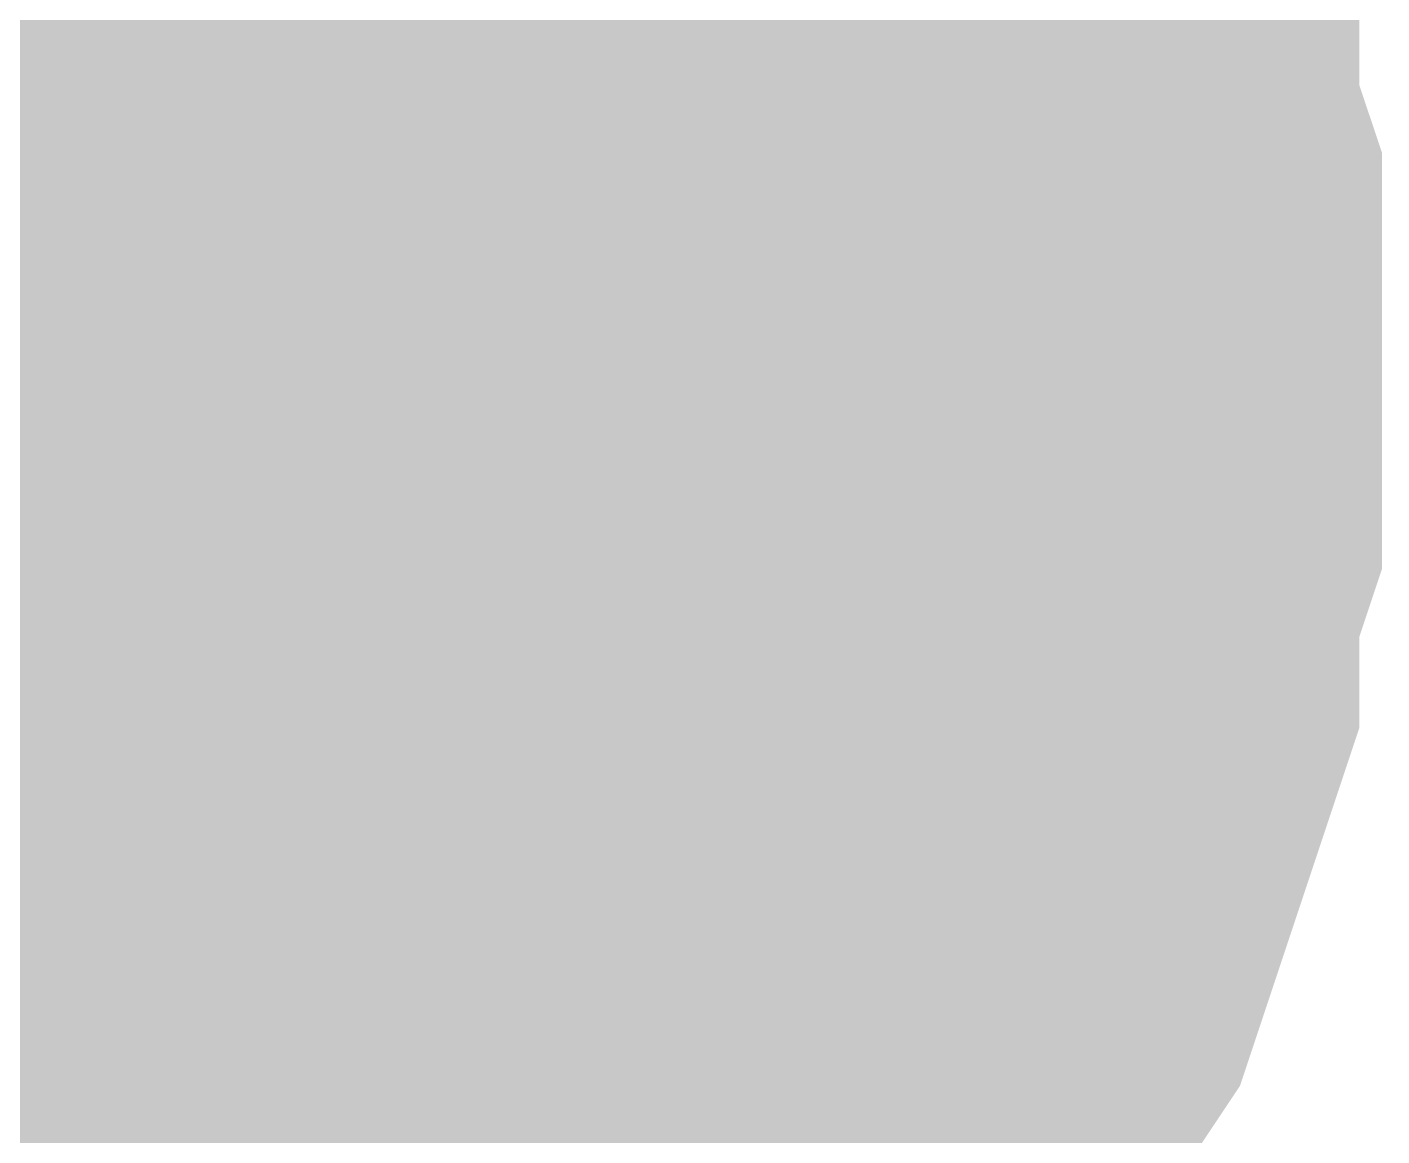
# Model space of a CAD drawing. Header units: inches. Extents: x 0 to 841, y 0 to 594.
# Drawn here: x 47.764 to 48.434, y 257.111 to 257.659 of the extents above; entities that cross this region are included whole.
import ezdxf

# ---------------------------------------------------------------- set-up
doc = ezdxf.new("R2010")
doc.units = ezdxf.units.IN
doc.layers.add('Sheet', color=255, linetype='Continuous')

msp = doc.modelspace()

# ---------------------------------------------------------------- linework, layer by layer
at = {"layer": 'Sheet'}
for points in [[(47.53195, 257.49433, 0.7493, 0.7493, 0), (47.53195, 262.49149, 0.7493, 0.7493, 0)], [(48.20569, 257.83122, 0.29972, 0.29972, 0), (48.22814, 257.79753, 0.29972, 0.29972, 0), (48.23937, 257.76384, 0.29972, 0.29972, 0), (48.2506, 257.71892, 0.29972, 0.29972, 0), (48.26183, 257.68523, 0.29972, 0.29972, 0), (48.27306, 257.65154, 0.29972, 0.29972, 0), (48.27306, 257.60662, 0.29972, 0.29972, 0), (48.28429, 257.57294, 0.29972, 0.29972, 0), (48.28429, 257.53925, 0.29972, 0.29972, 0), (48.28429, 257.49433, 0.29972, 0.29972, 0)], [(48.20569, 257.83122, 0.29972, 0.29972, 0), (48.22814, 257.79753, 0.29972, 0.29972, 0), (48.23937, 257.76384, 0.29972, 0.29972, 0), (48.2506, 257.71892, 0.29972, 0.29972, 0), (48.26183, 257.68523, 0.29972, 0.29972, 0), (48.27306, 257.65154, 0.29972, 0.29972, 0), (48.27306, 257.60662, 0.29972, 0.29972, 0), (48.28429, 257.57294, 0.29972, 0.29972, 0), (48.28429, 257.53925, 0.29972, 0.29972, 0), (48.28429, 257.49433, 0.29972, 0.29972, 0)], [(48.20569, 257.83122, 0.29972, 0.29972, 0), (48.22814, 257.79753, 0.29972, 0.29972, 0), (48.23937, 257.76384, 0.29972, 0.29972, 0), (48.2506, 257.71892, 0.29972, 0.29972, 0), (48.26183, 257.68523, 0.29972, 0.29972, 0), (48.27306, 257.65154, 0.29972, 0.29972, 0), (48.27306, 257.60662, 0.29972, 0.29972, 0), (48.28429, 257.57294, 0.29972, 0.29972, 0), (48.28429, 257.53925, 0.29972, 0.29972, 0), (48.28429, 257.49433, 0.29972, 0.29972, 0)], [(48.20569, 257.83122, 0.29972, 0.29972, 0), (48.22814, 257.79753, 0.29972, 0.29972, 0), (48.23937, 257.76384, 0.29972, 0.29972, 0), (48.2506, 257.71892, 0.29972, 0.29972, 0), (48.26183, 257.68523, 0.29972, 0.29972, 0), (48.27306, 257.65154, 0.29972, 0.29972, 0), (48.27306, 257.60662, 0.29972, 0.29972, 0), (48.28429, 257.57294, 0.29972, 0.29972, 0), (48.28429, 257.53925, 0.29972, 0.29972, 0), (48.28429, 257.49433, 0.29972, 0.29972, 0)], [(48.20569, 257.83122, 0.29972, 0.29972, 0), (48.22814, 257.79753, 0.29972, 0.29972, 0), (48.23937, 257.76384, 0.29972, 0.29972, 0), (48.2506, 257.71892, 0.29972, 0.29972, 0), (48.26183, 257.68523, 0.29972, 0.29972, 0), (48.27306, 257.65154, 0.29972, 0.29972, 0), (48.27306, 257.60662, 0.29972, 0.29972, 0), (48.28429, 257.57294, 0.29972, 0.29972, 0), (48.28429, 257.53925, 0.29972, 0.29972, 0), (48.28429, 257.49433, 0.29972, 0.29972, 0)], [(47.92496, 257.81999, 0.29972, 0.29972, 0), (47.93619, 257.79753, 0.29972, 0.29972, 0), (47.94742, 257.77507, 0.29972, 0.29972, 0), (47.96988, 257.75261, 0.29972, 0.29972, 0), (47.98111, 257.74138, 0.29972, 0.29972, 0), (47.99234, 257.71892, 0.29972, 0.29972, 0), (47.99234, 257.69646, 0.29972, 0.29972, 0), (48.00356, 257.674, 0.29972, 0.29972, 0), (48.01479, 257.64031, 0.29972, 0.29972, 0), (48.02602, 257.61785, 0.29972, 0.29972, 0), (48.02602, 257.5954, 0.29972, 0.29972, 0), (48.02602, 257.57294, 0.29972, 0.29972, 0), (48.03725, 257.55048, 0.29972, 0.29972, 0), (48.03725, 257.51679, 0.29972, 0.29972, 0), (48.03725, 257.49433, 0.29972, 0.29972, 0)], [(47.92496, 257.81999, 0.29972, 0.29972, 0), (47.93619, 257.79753, 0.29972, 0.29972, 0), (47.94742, 257.77507, 0.29972, 0.29972, 0), (47.96988, 257.75261, 0.29972, 0.29972, 0), (47.98111, 257.74138, 0.29972, 0.29972, 0), (47.99234, 257.71892, 0.29972, 0.29972, 0), (47.99234, 257.69646, 0.29972, 0.29972, 0), (48.00356, 257.674, 0.29972, 0.29972, 0), (48.01479, 257.64031, 0.29972, 0.29972, 0), (48.02602, 257.61785, 0.29972, 0.29972, 0), (48.02602, 257.5954, 0.29972, 0.29972, 0), (48.02602, 257.57294, 0.29972, 0.29972, 0), (48.03725, 257.55048, 0.29972, 0.29972, 0), (48.03725, 257.51679, 0.29972, 0.29972, 0), (48.03725, 257.49433, 0.29972, 0.29972, 0)], [(47.92496, 257.81999, 0.29972, 0.29972, 0), (47.93619, 257.79753, 0.29972, 0.29972, 0), (47.94742, 257.77507, 0.29972, 0.29972, 0), (47.96988, 257.75261, 0.29972, 0.29972, 0), (47.98111, 257.74138, 0.29972, 0.29972, 0), (47.99234, 257.71892, 0.29972, 0.29972, 0), (47.99234, 257.69646, 0.29972, 0.29972, 0), (48.00356, 257.674, 0.29972, 0.29972, 0), (48.01479, 257.64031, 0.29972, 0.29972, 0), (48.02602, 257.61785, 0.29972, 0.29972, 0), (48.02602, 257.5954, 0.29972, 0.29972, 0), (48.02602, 257.57294, 0.29972, 0.29972, 0), (48.03725, 257.55048, 0.29972, 0.29972, 0), (48.03725, 257.51679, 0.29972, 0.29972, 0), (48.03725, 257.49433, 0.29972, 0.29972, 0)], [(42.52386, 257.49433, 0.7493, 0.7493, 0), (47.53195, 257.49433, 0.7493, 0.7493, 0)], [(47.53195, 257.49433, 0.7493, 0.7493, 0), (47.53195, 251.99183, 0.7493, 0.7493, 0)], [(47.99234, 257.71892, 0.09906, 0.09906, 0), (47.99234, 257.69646, 0.09906, 0.09906, 0), (48.00356, 257.674, 0.09906, 0.09906, 0), (48.01479, 257.64031, 0.09906, 0.09906, 0), (48.02602, 257.61785, 0.09906, 0.09906, 0), (48.02602, 257.5954, 0.09906, 0.09906, 0), (48.02602, 257.57294, 0.09906, 0.09906, 0), (48.03725, 257.55048, 0.09906, 0.09906, 0), (48.03725, 257.51679, 0.09906, 0.09906, 0), (48.03725, 257.49433, 0.09906, 0.09906, 0)], [(47.99234, 257.71892, 0.09906, 0.09906, 0), (47.99234, 257.69646, 0.09906, 0.09906, 0), (48.00356, 257.674, 0.09906, 0.09906, 0), (48.01479, 257.64031, 0.09906, 0.09906, 0), (48.02602, 257.61785, 0.09906, 0.09906, 0), (48.02602, 257.5954, 0.09906, 0.09906, 0), (48.02602, 257.57294, 0.09906, 0.09906, 0), (48.03725, 257.55048, 0.09906, 0.09906, 0), (48.03725, 257.51679, 0.09906, 0.09906, 0), (48.03725, 257.49433, 0.09906, 0.09906, 0)], [(47.99234, 257.71892, 0.09906, 0.09906, 0), (47.99234, 257.69646, 0.09906, 0.09906, 0), (48.00356, 257.674, 0.09906, 0.09906, 0), (48.01479, 257.64031, 0.09906, 0.09906, 0), (48.02602, 257.61785, 0.09906, 0.09906, 0), (48.02602, 257.5954, 0.09906, 0.09906, 0), (48.02602, 257.57294, 0.09906, 0.09906, 0), (48.03725, 257.55048, 0.09906, 0.09906, 0), (48.03725, 257.51679, 0.09906, 0.09906, 0), (48.03725, 257.49433, 0.09906, 0.09906, 0)], [(48.2506, 257.71892, 0.09906, 0.09906, 0), (48.26183, 257.68523, 0.09906, 0.09906, 0), (48.27306, 257.65154, 0.09906, 0.09906, 0), (48.27306, 257.60662, 0.09906, 0.09906, 0), (48.28429, 257.57294, 0.09906, 0.09906, 0), (48.28429, 257.53925, 0.09906, 0.09906, 0), (48.28429, 257.49433, 0.09906, 0.09906, 0)], [(48.2506, 257.71892, 0.09906, 0.09906, 0), (48.26183, 257.68523, 0.09906, 0.09906, 0), (48.27306, 257.65154, 0.09906, 0.09906, 0), (48.27306, 257.60662, 0.09906, 0.09906, 0), (48.28429, 257.57294, 0.09906, 0.09906, 0), (48.28429, 257.53925, 0.09906, 0.09906, 0), (48.28429, 257.49433, 0.09906, 0.09906, 0)], [(48.2506, 257.71892, 0.09906, 0.09906, 0), (48.26183, 257.68523, 0.09906, 0.09906, 0), (48.27306, 257.65154, 0.09906, 0.09906, 0), (48.27306, 257.60662, 0.09906, 0.09906, 0), (48.28429, 257.57294, 0.09906, 0.09906, 0), (48.28429, 257.53925, 0.09906, 0.09906, 0), (48.28429, 257.49433, 0.09906, 0.09906, 0)], [(48.2506, 257.71892, 0.09906, 0.09906, 0), (48.26183, 257.68523, 0.09906, 0.09906, 0), (48.27306, 257.65154, 0.09906, 0.09906, 0), (48.27306, 257.60662, 0.09906, 0.09906, 0), (48.28429, 257.57294, 0.09906, 0.09906, 0), (48.28429, 257.53925, 0.09906, 0.09906, 0), (48.28429, 257.49433, 0.09906, 0.09906, 0)], [(48.2506, 257.71892, 0.09906, 0.09906, 0), (48.26183, 257.68523, 0.09906, 0.09906, 0), (48.27306, 257.65154, 0.09906, 0.09906, 0), (48.27306, 257.60662, 0.09906, 0.09906, 0), (48.28429, 257.57294, 0.09906, 0.09906, 0), (48.28429, 257.53925, 0.09906, 0.09906, 0), (48.28429, 257.49433, 0.09906, 0.09906, 0)], [(48.03725, 257.49433, 0.29972, 0.29972, 0), (48.03725, 257.47187, 0.29972, 0.29972, 0), (48.03725, 257.43818, 0.29972, 0.29972, 0), (48.02602, 257.41572, 0.29972, 0.29972, 0), (48.02602, 257.39326, 0.29972, 0.29972, 0), (48.02602, 257.3708, 0.29972, 0.29972, 0), (48.01479, 257.34834, 0.29972, 0.29972, 0), (48.00356, 257.31466, 0.29972, 0.29972, 0), (47.99234, 257.2922, 0.29972, 0.29972, 0), (47.99234, 257.26974, 0.29972, 0.29972, 0), (47.98111, 257.24728, 0.29972, 0.29972, 0), (47.96988, 257.23605, 0.29972, 0.29972, 0), (47.94742, 257.21359, 0.29972, 0.29972, 0), (47.93619, 257.19113, 0.29972, 0.29972, 0), (47.92496, 257.16867, 0.29972, 0.29972, 0), (47.9025, 257.15744, 0.29972, 0.29972, 0), (47.89128, 257.13498, 0.29972, 0.29972, 0), (47.86882, 257.12375, 0.29972, 0.29972, 0), (47.85759, 257.10129, 0.29972, 0.29972, 0), (47.83513, 257.09006, 0.29972, 0.29972, 0), (47.81267, 257.07883, 0.29972, 0.29972, 0), (47.79022, 257.05638, 0.29972, 0.29972, 0), (47.77899, 257.04515, 0.29972, 0.29972, 0), (47.75653, 257.03392, 0.29972, 0.29972, 0), (47.73407, 257.03392, 0.29972, 0.29972, 0), (47.71161, 257.02269, 0.29972, 0.29972, 0), (47.67793, 257.01146, 0.29972, 0.29972, 0), (47.65547, 257.00023, 0.29972, 0.29972, 0), (47.63301, 257.00023, 0.29972, 0.29972, 0), (47.61055, 257.00023, 0.29972, 0.29972, 0)], [(48.03725, 257.49433, 0.29972, 0.29972, 0), (48.03725, 257.47187, 0.29972, 0.29972, 0), (48.03725, 257.43818, 0.29972, 0.29972, 0), (48.02602, 257.41572, 0.29972, 0.29972, 0), (48.02602, 257.39326, 0.29972, 0.29972, 0), (48.02602, 257.3708, 0.29972, 0.29972, 0), (48.01479, 257.34834, 0.29972, 0.29972, 0), (48.00356, 257.31466, 0.29972, 0.29972, 0), (47.99234, 257.2922, 0.29972, 0.29972, 0), (47.99234, 257.26974, 0.29972, 0.29972, 0), (47.98111, 257.24728, 0.29972, 0.29972, 0), (47.96988, 257.23605, 0.29972, 0.29972, 0), (47.94742, 257.21359, 0.29972, 0.29972, 0), (47.93619, 257.19113, 0.29972, 0.29972, 0), (47.92496, 257.16867, 0.29972, 0.29972, 0), (47.9025, 257.15744, 0.29972, 0.29972, 0), (47.89128, 257.13498, 0.29972, 0.29972, 0), (47.86882, 257.12375, 0.29972, 0.29972, 0), (47.85759, 257.10129, 0.29972, 0.29972, 0), (47.83513, 257.09006, 0.29972, 0.29972, 0), (47.81267, 257.07883, 0.29972, 0.29972, 0), (47.79022, 257.05638, 0.29972, 0.29972, 0), (47.77899, 257.04515, 0.29972, 0.29972, 0), (47.75653, 257.03392, 0.29972, 0.29972, 0), (47.73407, 257.03392, 0.29972, 0.29972, 0), (47.71161, 257.02269, 0.29972, 0.29972, 0), (47.67793, 257.01146, 0.29972, 0.29972, 0), (47.65547, 257.00023, 0.29972, 0.29972, 0), (47.63301, 257.00023, 0.29972, 0.29972, 0), (47.61055, 257.00023, 0.29972, 0.29972, 0)], [(48.03725, 257.49433, 0.29972, 0.29972, 0), (48.03725, 257.47187, 0.29972, 0.29972, 0), (48.03725, 257.43818, 0.29972, 0.29972, 0), (48.02602, 257.41572, 0.29972, 0.29972, 0), (48.02602, 257.39326, 0.29972, 0.29972, 0), (48.02602, 257.3708, 0.29972, 0.29972, 0), (48.01479, 257.34834, 0.29972, 0.29972, 0), (48.00356, 257.31466, 0.29972, 0.29972, 0), (47.99234, 257.2922, 0.29972, 0.29972, 0), (47.99234, 257.26974, 0.29972, 0.29972, 0), (47.98111, 257.24728, 0.29972, 0.29972, 0), (47.96988, 257.23605, 0.29972, 0.29972, 0), (47.94742, 257.21359, 0.29972, 0.29972, 0), (47.93619, 257.19113, 0.29972, 0.29972, 0), (47.92496, 257.16867, 0.29972, 0.29972, 0), (47.9025, 257.15744, 0.29972, 0.29972, 0), (47.89128, 257.13498, 0.29972, 0.29972, 0), (47.86882, 257.12375, 0.29972, 0.29972, 0), (47.85759, 257.10129, 0.29972, 0.29972, 0), (47.83513, 257.09006, 0.29972, 0.29972, 0), (47.81267, 257.07883, 0.29972, 0.29972, 0), (47.79022, 257.05638, 0.29972, 0.29972, 0), (47.77899, 257.04515, 0.29972, 0.29972, 0), (47.75653, 257.03392, 0.29972, 0.29972, 0), (47.73407, 257.03392, 0.29972, 0.29972, 0), (47.71161, 257.02269, 0.29972, 0.29972, 0), (47.67793, 257.01146, 0.29972, 0.29972, 0), (47.65547, 257.00023, 0.29972, 0.29972, 0), (47.63301, 257.00023, 0.29972, 0.29972, 0), (47.61055, 257.00023, 0.29972, 0.29972, 0)], [(48.03725, 257.49433, 0.29972, 0.29972, 0), (48.03725, 257.49433, 0.29972, 0.29972, 0), (48.03725, 257.49433, 0.29972, 0.29972, 0), (48.03725, 257.49433, 0.29972, 0.29972, 0), (48.03725, 257.49433, 0.29972, 0.29972, 0), (48.03725, 257.49433, 0.29972, 0.29972, 0), (48.03725, 257.49433, 0.29972, 0.29972, 0), (48.03725, 257.49433, 0.29972, 0.29972, 0), (48.03725, 257.49433, 0.29972, 0.29972, 0), (48.03725, 257.49433, 0.29972, 0.29972, 0), (48.03725, 257.49433, 0.29972, 0.29972, 0), (48.03725, 257.49433, 0.29972, 0.29972, 0), (48.03725, 257.49433, 0.29972, 0.29972, 0), (48.03725, 257.49433, 0.29972, 0.29972, 0), (48.03725, 257.49433, 0.29972, 0.29972, 0), (48.03725, 257.49433, 0.29972, 0.29972, 0), (48.03725, 257.49433, 0.29972, 0.29972, 0), (48.03725, 257.49433, 0.29972, 0.29972, 0), (48.03725, 257.49433, 0.29972, 0.29972, 0), (48.03725, 257.49433, 0.29972, 0.29972, 0), (48.03725, 257.49433, 0.29972, 0.29972, 0), (48.03725, 257.49433, 0.29972, 0.29972, 0), (48.03725, 257.49433, 0.29972, 0.29972, 0), (48.03725, 257.49433, 0.29972, 0.29972, 0), (48.03725, 257.49433, 0.29972, 0.29972, 0), (48.03725, 257.49433, 0.29972, 0.29972, 0), (48.03725, 257.49433, 0.29972, 0.29972, 0), (48.03725, 257.49433, 0.29972, 0.29972, 0), (48.03725, 257.49433, 0.29972, 0.29972, 0), (48.03725, 257.49433, 0.29972, 0.29972, 0), (48.03725, 257.49433, 0.29972, 0.29972, 0), (48.03725, 257.49433, 0.29972, 0.29972, 0), (48.03725, 257.49433, 0.29972, 0.29972, 0)], [(48.03725, 257.49433, 0.29972, 0.29972, 0), (48.03725, 257.49433, 0.29972, 0.29972, 0)], [(48.03725, 257.49433, 0.29972, 0.29972, 0), (48.03725, 257.49433, 0.29972, 0.29972, 0), (48.03725, 257.49433, 0.29972, 0.29972, 0), (48.03725, 257.49433, 0.29972, 0.29972, 0), (48.03725, 257.49433, 0.29972, 0.29972, 0), (48.03725, 257.49433, 0.29972, 0.29972, 0), (48.03725, 257.49433, 0.29972, 0.29972, 0), (48.03725, 257.49433, 0.29972, 0.29972, 0), (48.03725, 257.49433, 0.29972, 0.29972, 0), (48.03725, 257.49433, 0.29972, 0.29972, 0), (48.03725, 257.49433, 0.29972, 0.29972, 0), (48.03725, 257.49433, 0.29972, 0.29972, 0), (48.03725, 257.49433, 0.29972, 0.29972, 0), (48.03725, 257.49433, 0.29972, 0.29972, 0), (48.03725, 257.49433, 0.29972, 0.29972, 0), (48.03725, 257.49433, 0.29972, 0.29972, 0), (48.03725, 257.49433, 0.29972, 0.29972, 0), (48.03725, 257.49433, 0.29972, 0.29972, 0), (48.03725, 257.49433, 0.29972, 0.29972, 0), (48.03725, 257.49433, 0.29972, 0.29972, 0), (48.03725, 257.49433, 0.29972, 0.29972, 0), (48.03725, 257.49433, 0.29972, 0.29972, 0), (48.03725, 257.49433, 0.29972, 0.29972, 0), (48.03725, 257.49433, 0.29972, 0.29972, 0), (48.03725, 257.49433, 0.29972, 0.29972, 0), (48.03725, 257.49433, 0.29972, 0.29972, 0), (48.03725, 257.49433, 0.29972, 0.29972, 0), (48.03725, 257.49433, 0.29972, 0.29972, 0), (48.03725, 257.49433, 0.29972, 0.29972, 0), (48.03725, 257.49433, 0.29972, 0.29972, 0), (48.03725, 257.49433, 0.29972, 0.29972, 0), (48.03725, 257.49433, 0.29972, 0.29972, 0), (48.03725, 257.49433, 0.29972, 0.29972, 0)], [(48.03725, 257.49433, 0.29972, 0.29972, 0), (48.03725, 257.49433, 0.29972, 0.29972, 0)], [(48.03725, 257.49433, 0.29972, 0.29972, 0), (48.03725, 257.49433, 0.29972, 0.29972, 0), (48.03725, 257.49433, 0.29972, 0.29972, 0), (48.03725, 257.49433, 0.29972, 0.29972, 0), (48.03725, 257.49433, 0.29972, 0.29972, 0), (48.03725, 257.49433, 0.29972, 0.29972, 0), (48.03725, 257.49433, 0.29972, 0.29972, 0), (48.03725, 257.49433, 0.29972, 0.29972, 0), (48.03725, 257.49433, 0.29972, 0.29972, 0), (48.03725, 257.49433, 0.29972, 0.29972, 0), (48.03725, 257.49433, 0.29972, 0.29972, 0), (48.03725, 257.49433, 0.29972, 0.29972, 0), (48.03725, 257.49433, 0.29972, 0.29972, 0), (48.03725, 257.49433, 0.29972, 0.29972, 0), (48.03725, 257.49433, 0.29972, 0.29972, 0), (48.03725, 257.49433, 0.29972, 0.29972, 0), (48.03725, 257.49433, 0.29972, 0.29972, 0), (48.03725, 257.49433, 0.29972, 0.29972, 0), (48.03725, 257.49433, 0.29972, 0.29972, 0), (48.03725, 257.49433, 0.29972, 0.29972, 0), (48.03725, 257.49433, 0.29972, 0.29972, 0), (48.03725, 257.49433, 0.29972, 0.29972, 0), (48.03725, 257.49433, 0.29972, 0.29972, 0), (48.03725, 257.49433, 0.29972, 0.29972, 0), (48.03725, 257.49433, 0.29972, 0.29972, 0), (48.03725, 257.49433, 0.29972, 0.29972, 0), (48.03725, 257.49433, 0.29972, 0.29972, 0), (48.03725, 257.49433, 0.29972, 0.29972, 0), (48.03725, 257.49433, 0.29972, 0.29972, 0), (48.03725, 257.49433, 0.29972, 0.29972, 0), (48.03725, 257.49433, 0.29972, 0.29972, 0), (48.03725, 257.49433, 0.29972, 0.29972, 0), (48.03725, 257.49433, 0.29972, 0.29972, 0)], [(48.03725, 257.49433, 0.29972, 0.29972, 0), (48.03725, 257.49433, 0.29972, 0.29972, 0)], [(48.28429, 257.49433, 0.29972, 0.29972, 0), (48.28429, 257.46064, 0.29972, 0.29972, 0), (48.28429, 257.41572, 0.29972, 0.29972, 0), (48.27306, 257.38203, 0.29972, 0.29972, 0), (48.27306, 257.33711, 0.29972, 0.29972, 0), (48.26183, 257.30343, 0.29972, 0.29972, 0), (48.2506, 257.26974, 0.29972, 0.29972, 0), (48.23937, 257.23605, 0.29972, 0.29972, 0), (48.22814, 257.20236, 0.29972, 0.29972, 0), (48.20569, 257.16867, 0.29972, 0.29972, 0), (48.19446, 257.13498, 0.29972, 0.29972, 0), (48.172, 257.10129, 0.29972, 0.29972, 0), (48.16077, 257.0676, 0.29972, 0.29972, 0), (48.13831, 257.04515, 0.29972, 0.29972, 0), (48.11585, 257.01146, 0.29972, 0.29972, 0), (48.0934, 256.97777, 0.29972, 0.29972, 0), (48.05971, 256.95531, 0.29972, 0.29972, 0)], [(48.28429, 257.49433, 0.29972, 0.29972, 0), (48.28429, 257.46064, 0.29972, 0.29972, 0), (48.28429, 257.41572, 0.29972, 0.29972, 0), (48.27306, 257.38203, 0.29972, 0.29972, 0), (48.27306, 257.33711, 0.29972, 0.29972, 0), (48.26183, 257.30343, 0.29972, 0.29972, 0), (48.2506, 257.26974, 0.29972, 0.29972, 0), (48.23937, 257.23605, 0.29972, 0.29972, 0), (48.22814, 257.20236, 0.29972, 0.29972, 0), (48.20569, 257.16867, 0.29972, 0.29972, 0), (48.19446, 257.13498, 0.29972, 0.29972, 0), (48.172, 257.10129, 0.29972, 0.29972, 0), (48.16077, 257.0676, 0.29972, 0.29972, 0), (48.13831, 257.04515, 0.29972, 0.29972, 0), (48.11585, 257.01146, 0.29972, 0.29972, 0), (48.0934, 256.97777, 0.29972, 0.29972, 0), (48.05971, 256.95531, 0.29972, 0.29972, 0)], [(48.28429, 257.49433, 0.29972, 0.29972, 0), (48.28429, 257.46064, 0.29972, 0.29972, 0), (48.28429, 257.41572, 0.29972, 0.29972, 0), (48.27306, 257.38203, 0.29972, 0.29972, 0), (48.27306, 257.33711, 0.29972, 0.29972, 0), (48.26183, 257.30343, 0.29972, 0.29972, 0), (48.2506, 257.26974, 0.29972, 0.29972, 0), (48.23937, 257.23605, 0.29972, 0.29972, 0), (48.22814, 257.20236, 0.29972, 0.29972, 0), (48.20569, 257.16867, 0.29972, 0.29972, 0), (48.19446, 257.13498, 0.29972, 0.29972, 0), (48.172, 257.10129, 0.29972, 0.29972, 0), (48.16077, 257.0676, 0.29972, 0.29972, 0), (48.13831, 257.04515, 0.29972, 0.29972, 0), (48.11585, 257.01146, 0.29972, 0.29972, 0), (48.0934, 256.97777, 0.29972, 0.29972, 0), (48.05971, 256.95531, 0.29972, 0.29972, 0)], [(48.28429, 257.49433, 0.29972, 0.29972, 0), (48.28429, 257.46064, 0.29972, 0.29972, 0), (48.28429, 257.41572, 0.29972, 0.29972, 0), (48.27306, 257.38203, 0.29972, 0.29972, 0), (48.27306, 257.33711, 0.29972, 0.29972, 0), (48.26183, 257.30343, 0.29972, 0.29972, 0), (48.2506, 257.26974, 0.29972, 0.29972, 0), (48.23937, 257.23605, 0.29972, 0.29972, 0), (48.22814, 257.20236, 0.29972, 0.29972, 0), (48.20569, 257.16867, 0.29972, 0.29972, 0), (48.19446, 257.13498, 0.29972, 0.29972, 0), (48.172, 257.10129, 0.29972, 0.29972, 0), (48.16077, 257.0676, 0.29972, 0.29972, 0), (48.13831, 257.04515, 0.29972, 0.29972, 0), (48.11585, 257.01146, 0.29972, 0.29972, 0), (48.0934, 256.97777, 0.29972, 0.29972, 0), (48.05971, 256.95531, 0.29972, 0.29972, 0)], [(48.28429, 257.49433, 0.29972, 0.29972, 0), (48.28429, 257.46064, 0.29972, 0.29972, 0), (48.28429, 257.41572, 0.29972, 0.29972, 0), (48.27306, 257.38203, 0.29972, 0.29972, 0), (48.27306, 257.33711, 0.29972, 0.29972, 0), (48.26183, 257.30343, 0.29972, 0.29972, 0), (48.2506, 257.26974, 0.29972, 0.29972, 0), (48.23937, 257.23605, 0.29972, 0.29972, 0), (48.22814, 257.20236, 0.29972, 0.29972, 0), (48.20569, 257.16867, 0.29972, 0.29972, 0), (48.19446, 257.13498, 0.29972, 0.29972, 0), (48.172, 257.10129, 0.29972, 0.29972, 0), (48.16077, 257.0676, 0.29972, 0.29972, 0), (48.13831, 257.04515, 0.29972, 0.29972, 0), (48.11585, 257.01146, 0.29972, 0.29972, 0), (48.0934, 256.97777, 0.29972, 0.29972, 0), (48.05971, 256.95531, 0.29972, 0.29972, 0)], [(48.28429, 257.49433, 0.29972, 0.29972, 0), (48.28429, 257.49433, 0.29972, 0.29972, 0), (48.28429, 257.49433, 0.29972, 0.29972, 0), (48.28429, 257.49433, 0.29972, 0.29972, 0), (48.28429, 257.49433, 0.29972, 0.29972, 0), (48.28429, 257.49433, 0.29972, 0.29972, 0), (48.28429, 257.49433, 0.29972, 0.29972, 0), (48.28429, 257.49433, 0.29972, 0.29972, 0), (48.28429, 257.49433, 0.29972, 0.29972, 0), (48.28429, 257.49433, 0.29972, 0.29972, 0), (48.28429, 257.49433, 0.29972, 0.29972, 0), (48.28429, 257.49433, 0.29972, 0.29972, 0), (48.28429, 257.49433, 0.29972, 0.29972, 0), (48.28429, 257.49433, 0.29972, 0.29972, 0), (48.28429, 257.49433, 0.29972, 0.29972, 0), (48.28429, 257.49433, 0.29972, 0.29972, 0), (48.28429, 257.49433, 0.29972, 0.29972, 0), (48.28429, 257.49433, 0.29972, 0.29972, 0), (48.28429, 257.49433, 0.29972, 0.29972, 0), (48.28429, 257.49433, 0.29972, 0.29972, 0), (48.28429, 257.49433, 0.29972, 0.29972, 0), (48.28429, 257.49433, 0.29972, 0.29972, 0), (48.28429, 257.49433, 0.29972, 0.29972, 0), (48.28429, 257.49433, 0.29972, 0.29972, 0), (48.28429, 257.49433, 0.29972, 0.29972, 0), (48.28429, 257.49433, 0.29972, 0.29972, 0), (48.28429, 257.49433, 0.29972, 0.29972, 0), (48.28429, 257.49433, 0.29972, 0.29972, 0), (48.28429, 257.49433, 0.29972, 0.29972, 0), (48.28429, 257.49433, 0.29972, 0.29972, 0), (48.28429, 257.49433, 0.29972, 0.29972, 0), (48.28429, 257.49433, 0.29972, 0.29972, 0), (48.28429, 257.49433, 0.29972, 0.29972, 0)], [(48.28429, 257.49433, 0.29972, 0.29972, 0), (48.28429, 257.49433, 0.29972, 0.29972, 0)], [(48.28429, 257.49433, 0.29972, 0.29972, 0), (48.28429, 257.49433, 0.29972, 0.29972, 0), (48.28429, 257.49433, 0.29972, 0.29972, 0), (48.28429, 257.49433, 0.29972, 0.29972, 0), (48.28429, 257.49433, 0.29972, 0.29972, 0), (48.28429, 257.49433, 0.29972, 0.29972, 0), (48.28429, 257.49433, 0.29972, 0.29972, 0), (48.28429, 257.49433, 0.29972, 0.29972, 0), (48.28429, 257.49433, 0.29972, 0.29972, 0), (48.28429, 257.49433, 0.29972, 0.29972, 0), (48.28429, 257.49433, 0.29972, 0.29972, 0), (48.28429, 257.49433, 0.29972, 0.29972, 0), (48.28429, 257.49433, 0.29972, 0.29972, 0), (48.28429, 257.49433, 0.29972, 0.29972, 0), (48.28429, 257.49433, 0.29972, 0.29972, 0), (48.28429, 257.49433, 0.29972, 0.29972, 0), (48.28429, 257.49433, 0.29972, 0.29972, 0), (48.28429, 257.49433, 0.29972, 0.29972, 0), (48.28429, 257.49433, 0.29972, 0.29972, 0), (48.28429, 257.49433, 0.29972, 0.29972, 0), (48.28429, 257.49433, 0.29972, 0.29972, 0), (48.28429, 257.49433, 0.29972, 0.29972, 0), (48.28429, 257.49433, 0.29972, 0.29972, 0), (48.28429, 257.49433, 0.29972, 0.29972, 0), (48.28429, 257.49433, 0.29972, 0.29972, 0), (48.28429, 257.49433, 0.29972, 0.29972, 0), (48.28429, 257.49433, 0.29972, 0.29972, 0), (48.28429, 257.49433, 0.29972, 0.29972, 0), (48.28429, 257.49433, 0.29972, 0.29972, 0), (48.28429, 257.49433, 0.29972, 0.29972, 0), (48.28429, 257.49433, 0.29972, 0.29972, 0), (48.28429, 257.49433, 0.29972, 0.29972, 0), (48.28429, 257.49433, 0.29972, 0.29972, 0)], [(48.28429, 257.49433, 0.29972, 0.29972, 0), (48.28429, 257.49433, 0.29972, 0.29972, 0)], [(48.28429, 257.49433, 0.29972, 0.29972, 0), (48.28429, 257.49433, 0.29972, 0.29972, 0), (48.28429, 257.49433, 0.29972, 0.29972, 0), (48.28429, 257.49433, 0.29972, 0.29972, 0), (48.28429, 257.49433, 0.29972, 0.29972, 0), (48.28429, 257.49433, 0.29972, 0.29972, 0), (48.28429, 257.49433, 0.29972, 0.29972, 0), (48.28429, 257.49433, 0.29972, 0.29972, 0), (48.28429, 257.49433, 0.29972, 0.29972, 0), (48.28429, 257.49433, 0.29972, 0.29972, 0), (48.28429, 257.49433, 0.29972, 0.29972, 0), (48.28429, 257.49433, 0.29972, 0.29972, 0), (48.28429, 257.49433, 0.29972, 0.29972, 0), (48.28429, 257.49433, 0.29972, 0.29972, 0), (48.28429, 257.49433, 0.29972, 0.29972, 0), (48.28429, 257.49433, 0.29972, 0.29972, 0), (48.28429, 257.49433, 0.29972, 0.29972, 0), (48.28429, 257.49433, 0.29972, 0.29972, 0), (48.28429, 257.49433, 0.29972, 0.29972, 0), (48.28429, 257.49433, 0.29972, 0.29972, 0), (48.28429, 257.49433, 0.29972, 0.29972, 0), (48.28429, 257.49433, 0.29972, 0.29972, 0), (48.28429, 257.49433, 0.29972, 0.29972, 0), (48.28429, 257.49433, 0.29972, 0.29972, 0), (48.28429, 257.49433, 0.29972, 0.29972, 0), (48.28429, 257.49433, 0.29972, 0.29972, 0), (48.28429, 257.49433, 0.29972, 0.29972, 0), (48.28429, 257.49433, 0.29972, 0.29972, 0), (48.28429, 257.49433, 0.29972, 0.29972, 0), (48.28429, 257.49433, 0.29972, 0.29972, 0), (48.28429, 257.49433, 0.29972, 0.29972, 0), (48.28429, 257.49433, 0.29972, 0.29972, 0), (48.28429, 257.49433, 0.29972, 0.29972, 0)], [(48.28429, 257.49433, 0.29972, 0.29972, 0), (48.28429, 257.49433, 0.29972, 0.29972, 0)], [(48.28429, 257.49433, 0.29972, 0.29972, 0), (48.28429, 257.49433, 0.29972, 0.29972, 0), (48.28429, 257.49433, 0.29972, 0.29972, 0), (48.28429, 257.49433, 0.29972, 0.29972, 0), (48.28429, 257.49433, 0.29972, 0.29972, 0), (48.28429, 257.49433, 0.29972, 0.29972, 0), (48.28429, 257.49433, 0.29972, 0.29972, 0), (48.28429, 257.49433, 0.29972, 0.29972, 0), (48.28429, 257.49433, 0.29972, 0.29972, 0), (48.28429, 257.49433, 0.29972, 0.29972, 0), (48.28429, 257.49433, 0.29972, 0.29972, 0), (48.28429, 257.49433, 0.29972, 0.29972, 0), (48.28429, 257.49433, 0.29972, 0.29972, 0), (48.28429, 257.49433, 0.29972, 0.29972, 0), (48.28429, 257.49433, 0.29972, 0.29972, 0), (48.28429, 257.49433, 0.29972, 0.29972, 0), (48.28429, 257.49433, 0.29972, 0.29972, 0), (48.28429, 257.49433, 0.29972, 0.29972, 0), (48.28429, 257.49433, 0.29972, 0.29972, 0), (48.28429, 257.49433, 0.29972, 0.29972, 0), (48.28429, 257.49433, 0.29972, 0.29972, 0), (48.28429, 257.49433, 0.29972, 0.29972, 0), (48.28429, 257.49433, 0.29972, 0.29972, 0), (48.28429, 257.49433, 0.29972, 0.29972, 0), (48.28429, 257.49433, 0.29972, 0.29972, 0), (48.28429, 257.49433, 0.29972, 0.29972, 0), (48.28429, 257.49433, 0.29972, 0.29972, 0), (48.28429, 257.49433, 0.29972, 0.29972, 0), (48.28429, 257.49433, 0.29972, 0.29972, 0), (48.28429, 257.49433, 0.29972, 0.29972, 0), (48.28429, 257.49433, 0.29972, 0.29972, 0), (48.28429, 257.49433, 0.29972, 0.29972, 0), (48.28429, 257.49433, 0.29972, 0.29972, 0)], [(48.28429, 257.49433, 0.29972, 0.29972, 0), (48.28429, 257.49433, 0.29972, 0.29972, 0)], [(48.28429, 257.49433, 0.29972, 0.29972, 0), (48.28429, 257.49433, 0.29972, 0.29972, 0), (48.28429, 257.49433, 0.29972, 0.29972, 0), (48.28429, 257.49433, 0.29972, 0.29972, 0), (48.28429, 257.49433, 0.29972, 0.29972, 0), (48.28429, 257.49433, 0.29972, 0.29972, 0), (48.28429, 257.49433, 0.29972, 0.29972, 0), (48.28429, 257.49433, 0.29972, 0.29972, 0), (48.28429, 257.49433, 0.29972, 0.29972, 0), (48.28429, 257.49433, 0.29972, 0.29972, 0), (48.28429, 257.49433, 0.29972, 0.29972, 0), (48.28429, 257.49433, 0.29972, 0.29972, 0), (48.28429, 257.49433, 0.29972, 0.29972, 0), (48.28429, 257.49433, 0.29972, 0.29972, 0), (48.28429, 257.49433, 0.29972, 0.29972, 0), (48.28429, 257.49433, 0.29972, 0.29972, 0), (48.28429, 257.49433, 0.29972, 0.29972, 0), (48.28429, 257.49433, 0.29972, 0.29972, 0), (48.28429, 257.49433, 0.29972, 0.29972, 0), (48.28429, 257.49433, 0.29972, 0.29972, 0), (48.28429, 257.49433, 0.29972, 0.29972, 0), (48.28429, 257.49433, 0.29972, 0.29972, 0), (48.28429, 257.49433, 0.29972, 0.29972, 0), (48.28429, 257.49433, 0.29972, 0.29972, 0), (48.28429, 257.49433, 0.29972, 0.29972, 0), (48.28429, 257.49433, 0.29972, 0.29972, 0), (48.28429, 257.49433, 0.29972, 0.29972, 0), (48.28429, 257.49433, 0.29972, 0.29972, 0), (48.28429, 257.49433, 0.29972, 0.29972, 0), (48.28429, 257.49433, 0.29972, 0.29972, 0), (48.28429, 257.49433, 0.29972, 0.29972, 0), (48.28429, 257.49433, 0.29972, 0.29972, 0), (48.28429, 257.49433, 0.29972, 0.29972, 0)], [(48.28429, 257.49433, 0.29972, 0.29972, 0), (48.28429, 257.49433, 0.29972, 0.29972, 0)], [(48.03725, 257.49433, 0.09906, 0.09906, 0), (48.03725, 257.47187, 0.09906, 0.09906, 0), (48.03725, 257.43818, 0.09906, 0.09906, 0), (48.02602, 257.41572, 0.09906, 0.09906, 0), (48.02602, 257.39326, 0.09906, 0.09906, 0), (48.02602, 257.3708, 0.09906, 0.09906, 0), (48.01479, 257.34834, 0.09906, 0.09906, 0), (48.00356, 257.31466, 0.09906, 0.09906, 0), (47.99234, 257.2922, 0.09906, 0.09906, 0), (47.99234, 257.26974, 0.09906, 0.09906, 0), (47.98111, 257.24728, 0.09906, 0.09906, 0), (47.96988, 257.23605, 0.09906, 0.09906, 0), (47.94742, 257.21359, 0.09906, 0.09906, 0), (47.93619, 257.19113, 0.09906, 0.09906, 0), (47.92496, 257.16867, 0.09906, 0.09906, 0), (47.9025, 257.15744, 0.09906, 0.09906, 0), (47.89128, 257.13498, 0.09906, 0.09906, 0), (47.86882, 257.12375, 0.09906, 0.09906, 0), (47.85759, 257.10129, 0.09906, 0.09906, 0), (47.83513, 257.09006, 0.09906, 0.09906, 0), (47.81267, 257.07883, 0.09906, 0.09906, 0), (47.79022, 257.05638, 0.09906, 0.09906, 0)], [(48.03725, 257.49433, 0.09906, 0.09906, 0), (48.03725, 257.47187, 0.09906, 0.09906, 0), (48.03725, 257.43818, 0.09906, 0.09906, 0), (48.02602, 257.41572, 0.09906, 0.09906, 0), (48.02602, 257.39326, 0.09906, 0.09906, 0), (48.02602, 257.3708, 0.09906, 0.09906, 0), (48.01479, 257.34834, 0.09906, 0.09906, 0), (48.00356, 257.31466, 0.09906, 0.09906, 0), (47.99234, 257.2922, 0.09906, 0.09906, 0), (47.99234, 257.26974, 0.09906, 0.09906, 0), (47.98111, 257.24728, 0.09906, 0.09906, 0), (47.96988, 257.23605, 0.09906, 0.09906, 0), (47.94742, 257.21359, 0.09906, 0.09906, 0), (47.93619, 257.19113, 0.09906, 0.09906, 0), (47.92496, 257.16867, 0.09906, 0.09906, 0), (47.9025, 257.15744, 0.09906, 0.09906, 0), (47.89128, 257.13498, 0.09906, 0.09906, 0), (47.86882, 257.12375, 0.09906, 0.09906, 0), (47.85759, 257.10129, 0.09906, 0.09906, 0), (47.83513, 257.09006, 0.09906, 0.09906, 0), (47.81267, 257.07883, 0.09906, 0.09906, 0), (47.79022, 257.05638, 0.09906, 0.09906, 0)], [(48.03725, 257.49433, 0.09906, 0.09906, 0), (48.03725, 257.47187, 0.09906, 0.09906, 0), (48.03725, 257.43818, 0.09906, 0.09906, 0), (48.02602, 257.41572, 0.09906, 0.09906, 0), (48.02602, 257.39326, 0.09906, 0.09906, 0), (48.02602, 257.3708, 0.09906, 0.09906, 0), (48.01479, 257.34834, 0.09906, 0.09906, 0), (48.00356, 257.31466, 0.09906, 0.09906, 0), (47.99234, 257.2922, 0.09906, 0.09906, 0), (47.99234, 257.26974, 0.09906, 0.09906, 0), (47.98111, 257.24728, 0.09906, 0.09906, 0), (47.96988, 257.23605, 0.09906, 0.09906, 0), (47.94742, 257.21359, 0.09906, 0.09906, 0), (47.93619, 257.19113, 0.09906, 0.09906, 0), (47.92496, 257.16867, 0.09906, 0.09906, 0), (47.9025, 257.15744, 0.09906, 0.09906, 0), (47.89128, 257.13498, 0.09906, 0.09906, 0), (47.86882, 257.12375, 0.09906, 0.09906, 0), (47.85759, 257.10129, 0.09906, 0.09906, 0), (47.83513, 257.09006, 0.09906, 0.09906, 0), (47.81267, 257.07883, 0.09906, 0.09906, 0), (47.79022, 257.05638, 0.09906, 0.09906, 0)], [(48.03725, 257.49433, 0.09906, 0.09906, 0), (48.03725, 257.49433, 0.09906, 0.09906, 0), (48.03725, 257.49433, 0.09906, 0.09906, 0), (48.03725, 257.49433, 0.09906, 0.09906, 0), (48.03725, 257.49433, 0.09906, 0.09906, 0), (48.03725, 257.49433, 0.09906, 0.09906, 0), (48.03725, 257.49433, 0.09906, 0.09906, 0), (48.03725, 257.49433, 0.09906, 0.09906, 0), (48.03725, 257.49433, 0.09906, 0.09906, 0), (48.03725, 257.49433, 0.09906, 0.09906, 0), (48.03725, 257.49433, 0.09906, 0.09906, 0), (48.03725, 257.49433, 0.09906, 0.09906, 0), (48.03725, 257.49433, 0.09906, 0.09906, 0), (48.03725, 257.49433, 0.09906, 0.09906, 0), (48.03725, 257.49433, 0.09906, 0.09906, 0), (48.03725, 257.49433, 0.09906, 0.09906, 0), (48.03725, 257.49433, 0.09906, 0.09906, 0), (48.03725, 257.49433, 0.09906, 0.09906, 0), (48.03725, 257.49433, 0.09906, 0.09906, 0), (48.03725, 257.49433, 0.09906, 0.09906, 0), (48.03725, 257.49433, 0.09906, 0.09906, 0), (48.03725, 257.49433, 0.09906, 0.09906, 0), (48.03725, 257.49433, 0.09906, 0.09906, 0), (48.03725, 257.49433, 0.09906, 0.09906, 0), (48.03725, 257.49433, 0.09906, 0.09906, 0), (48.03725, 257.49433, 0.09906, 0.09906, 0), (48.03725, 257.49433, 0.09906, 0.09906, 0), (48.03725, 257.49433, 0.09906, 0.09906, 0), (48.03725, 257.49433, 0.09906, 0.09906, 0), (48.03725, 257.49433, 0.09906, 0.09906, 0), (48.03725, 257.49433, 0.09906, 0.09906, 0), (48.03725, 257.49433, 0.09906, 0.09906, 0), (48.03725, 257.49433, 0.09906, 0.09906, 0)], [(48.03725, 257.49433, 0.09906, 0.09906, 0), (48.03725, 257.49433, 0.09906, 0.09906, 0)], [(48.03725, 257.49433, 0.09906, 0.09906, 0), (48.03725, 257.49433, 0.09906, 0.09906, 0), (48.03725, 257.49433, 0.09906, 0.09906, 0), (48.03725, 257.49433, 0.09906, 0.09906, 0), (48.03725, 257.49433, 0.09906, 0.09906, 0), (48.03725, 257.49433, 0.09906, 0.09906, 0), (48.03725, 257.49433, 0.09906, 0.09906, 0), (48.03725, 257.49433, 0.09906, 0.09906, 0), (48.03725, 257.49433, 0.09906, 0.09906, 0), (48.03725, 257.49433, 0.09906, 0.09906, 0), (48.03725, 257.49433, 0.09906, 0.09906, 0), (48.03725, 257.49433, 0.09906, 0.09906, 0), (48.03725, 257.49433, 0.09906, 0.09906, 0), (48.03725, 257.49433, 0.09906, 0.09906, 0), (48.03725, 257.49433, 0.09906, 0.09906, 0), (48.03725, 257.49433, 0.09906, 0.09906, 0), (48.03725, 257.49433, 0.09906, 0.09906, 0), (48.03725, 257.49433, 0.09906, 0.09906, 0), (48.03725, 257.49433, 0.09906, 0.09906, 0), (48.03725, 257.49433, 0.09906, 0.09906, 0), (48.03725, 257.49433, 0.09906, 0.09906, 0), (48.03725, 257.49433, 0.09906, 0.09906, 0), (48.03725, 257.49433, 0.09906, 0.09906, 0), (48.03725, 257.49433, 0.09906, 0.09906, 0), (48.03725, 257.49433, 0.09906, 0.09906, 0), (48.03725, 257.49433, 0.09906, 0.09906, 0), (48.03725, 257.49433, 0.09906, 0.09906, 0), (48.03725, 257.49433, 0.09906, 0.09906, 0), (48.03725, 257.49433, 0.09906, 0.09906, 0), (48.03725, 257.49433, 0.09906, 0.09906, 0), (48.03725, 257.49433, 0.09906, 0.09906, 0), (48.03725, 257.49433, 0.09906, 0.09906, 0), (48.03725, 257.49433, 0.09906, 0.09906, 0)], [(48.03725, 257.49433, 0.09906, 0.09906, 0), (48.03725, 257.49433, 0.09906, 0.09906, 0)], [(48.03725, 257.49433, 0.09906, 0.09906, 0), (48.03725, 257.49433, 0.09906, 0.09906, 0), (48.03725, 257.49433, 0.09906, 0.09906, 0), (48.03725, 257.49433, 0.09906, 0.09906, 0), (48.03725, 257.49433, 0.09906, 0.09906, 0), (48.03725, 257.49433, 0.09906, 0.09906, 0), (48.03725, 257.49433, 0.09906, 0.09906, 0), (48.03725, 257.49433, 0.09906, 0.09906, 0), (48.03725, 257.49433, 0.09906, 0.09906, 0), (48.03725, 257.49433, 0.09906, 0.09906, 0), (48.03725, 257.49433, 0.09906, 0.09906, 0), (48.03725, 257.49433, 0.09906, 0.09906, 0), (48.03725, 257.49433, 0.09906, 0.09906, 0), (48.03725, 257.49433, 0.09906, 0.09906, 0), (48.03725, 257.49433, 0.09906, 0.09906, 0), (48.03725, 257.49433, 0.09906, 0.09906, 0), (48.03725, 257.49433, 0.09906, 0.09906, 0), (48.03725, 257.49433, 0.09906, 0.09906, 0), (48.03725, 257.49433, 0.09906, 0.09906, 0), (48.03725, 257.49433, 0.09906, 0.09906, 0), (48.03725, 257.49433, 0.09906, 0.09906, 0), (48.03725, 257.49433, 0.09906, 0.09906, 0), (48.03725, 257.49433, 0.09906, 0.09906, 0), (48.03725, 257.49433, 0.09906, 0.09906, 0), (48.03725, 257.49433, 0.09906, 0.09906, 0), (48.03725, 257.49433, 0.09906, 0.09906, 0), (48.03725, 257.49433, 0.09906, 0.09906, 0), (48.03725, 257.49433, 0.09906, 0.09906, 0), (48.03725, 257.49433, 0.09906, 0.09906, 0), (48.03725, 257.49433, 0.09906, 0.09906, 0), (48.03725, 257.49433, 0.09906, 0.09906, 0), (48.03725, 257.49433, 0.09906, 0.09906, 0), (48.03725, 257.49433, 0.09906, 0.09906, 0)], [(48.03725, 257.49433, 0.09906, 0.09906, 0), (48.03725, 257.49433, 0.09906, 0.09906, 0)], [(48.28429, 257.49433, 0.09906, 0.09906, 0), (48.28429, 257.46064, 0.09906, 0.09906, 0), (48.28429, 257.41572, 0.09906, 0.09906, 0), (48.27306, 257.38203, 0.09906, 0.09906, 0), (48.27306, 257.33711, 0.09906, 0.09906, 0), (48.26183, 257.30343, 0.09906, 0.09906, 0), (48.2506, 257.26974, 0.09906, 0.09906, 0), (48.23937, 257.23605, 0.09906, 0.09906, 0), (48.22814, 257.20236, 0.09906, 0.09906, 0), (48.20569, 257.16867, 0.09906, 0.09906, 0), (48.19446, 257.13498, 0.09906, 0.09906, 0), (48.172, 257.10129, 0.09906, 0.09906, 0), (48.16077, 257.0676, 0.09906, 0.09906, 0), (48.13831, 257.04515, 0.09906, 0.09906, 0)], [(48.28429, 257.49433, 0.09906, 0.09906, 0), (48.28429, 257.46064, 0.09906, 0.09906, 0), (48.28429, 257.41572, 0.09906, 0.09906, 0), (48.27306, 257.38203, 0.09906, 0.09906, 0), (48.27306, 257.33711, 0.09906, 0.09906, 0), (48.26183, 257.30343, 0.09906, 0.09906, 0), (48.2506, 257.26974, 0.09906, 0.09906, 0), (48.23937, 257.23605, 0.09906, 0.09906, 0), (48.22814, 257.20236, 0.09906, 0.09906, 0), (48.20569, 257.16867, 0.09906, 0.09906, 0), (48.19446, 257.13498, 0.09906, 0.09906, 0), (48.172, 257.10129, 0.09906, 0.09906, 0), (48.16077, 257.0676, 0.09906, 0.09906, 0), (48.13831, 257.04515, 0.09906, 0.09906, 0)], [(48.28429, 257.49433, 0.09906, 0.09906, 0), (48.28429, 257.46064, 0.09906, 0.09906, 0), (48.28429, 257.41572, 0.09906, 0.09906, 0), (48.27306, 257.38203, 0.09906, 0.09906, 0), (48.27306, 257.33711, 0.09906, 0.09906, 0), (48.26183, 257.30343, 0.09906, 0.09906, 0), (48.2506, 257.26974, 0.09906, 0.09906, 0), (48.23937, 257.23605, 0.09906, 0.09906, 0), (48.22814, 257.20236, 0.09906, 0.09906, 0), (48.20569, 257.16867, 0.09906, 0.09906, 0), (48.19446, 257.13498, 0.09906, 0.09906, 0), (48.172, 257.10129, 0.09906, 0.09906, 0), (48.16077, 257.0676, 0.09906, 0.09906, 0), (48.13831, 257.04515, 0.09906, 0.09906, 0)], [(48.28429, 257.49433, 0.09906, 0.09906, 0), (48.28429, 257.46064, 0.09906, 0.09906, 0), (48.28429, 257.41572, 0.09906, 0.09906, 0), (48.27306, 257.38203, 0.09906, 0.09906, 0), (48.27306, 257.33711, 0.09906, 0.09906, 0), (48.26183, 257.30343, 0.09906, 0.09906, 0), (48.2506, 257.26974, 0.09906, 0.09906, 0), (48.23937, 257.23605, 0.09906, 0.09906, 0), (48.22814, 257.20236, 0.09906, 0.09906, 0), (48.20569, 257.16867, 0.09906, 0.09906, 0), (48.19446, 257.13498, 0.09906, 0.09906, 0), (48.172, 257.10129, 0.09906, 0.09906, 0), (48.16077, 257.0676, 0.09906, 0.09906, 0), (48.13831, 257.04515, 0.09906, 0.09906, 0)], [(48.28429, 257.49433, 0.09906, 0.09906, 0), (48.28429, 257.46064, 0.09906, 0.09906, 0), (48.28429, 257.41572, 0.09906, 0.09906, 0), (48.27306, 257.38203, 0.09906, 0.09906, 0), (48.27306, 257.33711, 0.09906, 0.09906, 0), (48.26183, 257.30343, 0.09906, 0.09906, 0), (48.2506, 257.26974, 0.09906, 0.09906, 0), (48.23937, 257.23605, 0.09906, 0.09906, 0), (48.22814, 257.20236, 0.09906, 0.09906, 0), (48.20569, 257.16867, 0.09906, 0.09906, 0), (48.19446, 257.13498, 0.09906, 0.09906, 0), (48.172, 257.10129, 0.09906, 0.09906, 0), (48.16077, 257.0676, 0.09906, 0.09906, 0), (48.13831, 257.04515, 0.09906, 0.09906, 0)], [(48.28429, 257.49433, 0.09906, 0.09906, 0), (48.28429, 257.49433, 0.09906, 0.09906, 0), (48.28429, 257.49433, 0.09906, 0.09906, 0), (48.28429, 257.49433, 0.09906, 0.09906, 0), (48.28429, 257.49433, 0.09906, 0.09906, 0), (48.28429, 257.49433, 0.09906, 0.09906, 0), (48.28429, 257.49433, 0.09906, 0.09906, 0), (48.28429, 257.49433, 0.09906, 0.09906, 0), (48.28429, 257.49433, 0.09906, 0.09906, 0), (48.28429, 257.49433, 0.09906, 0.09906, 0), (48.28429, 257.49433, 0.09906, 0.09906, 0), (48.28429, 257.49433, 0.09906, 0.09906, 0), (48.28429, 257.49433, 0.09906, 0.09906, 0), (48.28429, 257.49433, 0.09906, 0.09906, 0), (48.28429, 257.49433, 0.09906, 0.09906, 0), (48.28429, 257.49433, 0.09906, 0.09906, 0), (48.28429, 257.49433, 0.09906, 0.09906, 0), (48.28429, 257.49433, 0.09906, 0.09906, 0), (48.28429, 257.49433, 0.09906, 0.09906, 0), (48.28429, 257.49433, 0.09906, 0.09906, 0), (48.28429, 257.49433, 0.09906, 0.09906, 0), (48.28429, 257.49433, 0.09906, 0.09906, 0), (48.28429, 257.49433, 0.09906, 0.09906, 0), (48.28429, 257.49433, 0.09906, 0.09906, 0), (48.28429, 257.49433, 0.09906, 0.09906, 0), (48.28429, 257.49433, 0.09906, 0.09906, 0), (48.28429, 257.49433, 0.09906, 0.09906, 0), (48.28429, 257.49433, 0.09906, 0.09906, 0), (48.28429, 257.49433, 0.09906, 0.09906, 0), (48.28429, 257.49433, 0.09906, 0.09906, 0), (48.28429, 257.49433, 0.09906, 0.09906, 0), (48.28429, 257.49433, 0.09906, 0.09906, 0), (48.28429, 257.49433, 0.09906, 0.09906, 0)], [(48.28429, 257.49433, 0.09906, 0.09906, 0), (48.28429, 257.49433, 0.09906, 0.09906, 0)], [(48.28429, 257.49433, 0.09906, 0.09906, 0), (48.28429, 257.49433, 0.09906, 0.09906, 0), (48.28429, 257.49433, 0.09906, 0.09906, 0), (48.28429, 257.49433, 0.09906, 0.09906, 0), (48.28429, 257.49433, 0.09906, 0.09906, 0), (48.28429, 257.49433, 0.09906, 0.09906, 0), (48.28429, 257.49433, 0.09906, 0.09906, 0), (48.28429, 257.49433, 0.09906, 0.09906, 0), (48.28429, 257.49433, 0.09906, 0.09906, 0), (48.28429, 257.49433, 0.09906, 0.09906, 0), (48.28429, 257.49433, 0.09906, 0.09906, 0), (48.28429, 257.49433, 0.09906, 0.09906, 0), (48.28429, 257.49433, 0.09906, 0.09906, 0), (48.28429, 257.49433, 0.09906, 0.09906, 0), (48.28429, 257.49433, 0.09906, 0.09906, 0), (48.28429, 257.49433, 0.09906, 0.09906, 0), (48.28429, 257.49433, 0.09906, 0.09906, 0), (48.28429, 257.49433, 0.09906, 0.09906, 0), (48.28429, 257.49433, 0.09906, 0.09906, 0), (48.28429, 257.49433, 0.09906, 0.09906, 0), (48.28429, 257.49433, 0.09906, 0.09906, 0), (48.28429, 257.49433, 0.09906, 0.09906, 0), (48.28429, 257.49433, 0.09906, 0.09906, 0), (48.28429, 257.49433, 0.09906, 0.09906, 0), (48.28429, 257.49433, 0.09906, 0.09906, 0), (48.28429, 257.49433, 0.09906, 0.09906, 0), (48.28429, 257.49433, 0.09906, 0.09906, 0), (48.28429, 257.49433, 0.09906, 0.09906, 0), (48.28429, 257.49433, 0.09906, 0.09906, 0), (48.28429, 257.49433, 0.09906, 0.09906, 0), (48.28429, 257.49433, 0.09906, 0.09906, 0), (48.28429, 257.49433, 0.09906, 0.09906, 0), (48.28429, 257.49433, 0.09906, 0.09906, 0)], [(48.28429, 257.49433, 0.09906, 0.09906, 0), (48.28429, 257.49433, 0.09906, 0.09906, 0)], [(48.28429, 257.49433, 0.09906, 0.09906, 0), (48.28429, 257.49433, 0.09906, 0.09906, 0), (48.28429, 257.49433, 0.09906, 0.09906, 0), (48.28429, 257.49433, 0.09906, 0.09906, 0), (48.28429, 257.49433, 0.09906, 0.09906, 0), (48.28429, 257.49433, 0.09906, 0.09906, 0), (48.28429, 257.49433, 0.09906, 0.09906, 0), (48.28429, 257.49433, 0.09906, 0.09906, 0), (48.28429, 257.49433, 0.09906, 0.09906, 0), (48.28429, 257.49433, 0.09906, 0.09906, 0), (48.28429, 257.49433, 0.09906, 0.09906, 0), (48.28429, 257.49433, 0.09906, 0.09906, 0), (48.28429, 257.49433, 0.09906, 0.09906, 0), (48.28429, 257.49433, 0.09906, 0.09906, 0), (48.28429, 257.49433, 0.09906, 0.09906, 0), (48.28429, 257.49433, 0.09906, 0.09906, 0), (48.28429, 257.49433, 0.09906, 0.09906, 0), (48.28429, 257.49433, 0.09906, 0.09906, 0), (48.28429, 257.49433, 0.09906, 0.09906, 0), (48.28429, 257.49433, 0.09906, 0.09906, 0), (48.28429, 257.49433, 0.09906, 0.09906, 0), (48.28429, 257.49433, 0.09906, 0.09906, 0), (48.28429, 257.49433, 0.09906, 0.09906, 0), (48.28429, 257.49433, 0.09906, 0.09906, 0), (48.28429, 257.49433, 0.09906, 0.09906, 0), (48.28429, 257.49433, 0.09906, 0.09906, 0), (48.28429, 257.49433, 0.09906, 0.09906, 0), (48.28429, 257.49433, 0.09906, 0.09906, 0), (48.28429, 257.49433, 0.09906, 0.09906, 0), (48.28429, 257.49433, 0.09906, 0.09906, 0), (48.28429, 257.49433, 0.09906, 0.09906, 0), (48.28429, 257.49433, 0.09906, 0.09906, 0), (48.28429, 257.49433, 0.09906, 0.09906, 0)], [(48.28429, 257.49433, 0.09906, 0.09906, 0), (48.28429, 257.49433, 0.09906, 0.09906, 0)], [(48.28429, 257.49433, 0.09906, 0.09906, 0), (48.28429, 257.49433, 0.09906, 0.09906, 0), (48.28429, 257.49433, 0.09906, 0.09906, 0), (48.28429, 257.49433, 0.09906, 0.09906, 0), (48.28429, 257.49433, 0.09906, 0.09906, 0), (48.28429, 257.49433, 0.09906, 0.09906, 0), (48.28429, 257.49433, 0.09906, 0.09906, 0), (48.28429, 257.49433, 0.09906, 0.09906, 0), (48.28429, 257.49433, 0.09906, 0.09906, 0), (48.28429, 257.49433, 0.09906, 0.09906, 0), (48.28429, 257.49433, 0.09906, 0.09906, 0), (48.28429, 257.49433, 0.09906, 0.09906, 0), (48.28429, 257.49433, 0.09906, 0.09906, 0), (48.28429, 257.49433, 0.09906, 0.09906, 0), (48.28429, 257.49433, 0.09906, 0.09906, 0), (48.28429, 257.49433, 0.09906, 0.09906, 0), (48.28429, 257.49433, 0.09906, 0.09906, 0), (48.28429, 257.49433, 0.09906, 0.09906, 0), (48.28429, 257.49433, 0.09906, 0.09906, 0), (48.28429, 257.49433, 0.09906, 0.09906, 0), (48.28429, 257.49433, 0.09906, 0.09906, 0), (48.28429, 257.49433, 0.09906, 0.09906, 0), (48.28429, 257.49433, 0.09906, 0.09906, 0), (48.28429, 257.49433, 0.09906, 0.09906, 0), (48.28429, 257.49433, 0.09906, 0.09906, 0), (48.28429, 257.49433, 0.09906, 0.09906, 0), (48.28429, 257.49433, 0.09906, 0.09906, 0), (48.28429, 257.49433, 0.09906, 0.09906, 0), (48.28429, 257.49433, 0.09906, 0.09906, 0), (48.28429, 257.49433, 0.09906, 0.09906, 0), (48.28429, 257.49433, 0.09906, 0.09906, 0), (48.28429, 257.49433, 0.09906, 0.09906, 0), (48.28429, 257.49433, 0.09906, 0.09906, 0)], [(48.28429, 257.49433, 0.09906, 0.09906, 0), (48.28429, 257.49433, 0.09906, 0.09906, 0)], [(48.28429, 257.49433, 0.09906, 0.09906, 0), (48.28429, 257.49433, 0.09906, 0.09906, 0), (48.28429, 257.49433, 0.09906, 0.09906, 0), (48.28429, 257.49433, 0.09906, 0.09906, 0), (48.28429, 257.49433, 0.09906, 0.09906, 0), (48.28429, 257.49433, 0.09906, 0.09906, 0), (48.28429, 257.49433, 0.09906, 0.09906, 0), (48.28429, 257.49433, 0.09906, 0.09906, 0), (48.28429, 257.49433, 0.09906, 0.09906, 0), (48.28429, 257.49433, 0.09906, 0.09906, 0), (48.28429, 257.49433, 0.09906, 0.09906, 0), (48.28429, 257.49433, 0.09906, 0.09906, 0), (48.28429, 257.49433, 0.09906, 0.09906, 0), (48.28429, 257.49433, 0.09906, 0.09906, 0), (48.28429, 257.49433, 0.09906, 0.09906, 0), (48.28429, 257.49433, 0.09906, 0.09906, 0), (48.28429, 257.49433, 0.09906, 0.09906, 0), (48.28429, 257.49433, 0.09906, 0.09906, 0), (48.28429, 257.49433, 0.09906, 0.09906, 0), (48.28429, 257.49433, 0.09906, 0.09906, 0), (48.28429, 257.49433, 0.09906, 0.09906, 0), (48.28429, 257.49433, 0.09906, 0.09906, 0), (48.28429, 257.49433, 0.09906, 0.09906, 0), (48.28429, 257.49433, 0.09906, 0.09906, 0), (48.28429, 257.49433, 0.09906, 0.09906, 0), (48.28429, 257.49433, 0.09906, 0.09906, 0), (48.28429, 257.49433, 0.09906, 0.09906, 0), (48.28429, 257.49433, 0.09906, 0.09906, 0), (48.28429, 257.49433, 0.09906, 0.09906, 0), (48.28429, 257.49433, 0.09906, 0.09906, 0), (48.28429, 257.49433, 0.09906, 0.09906, 0), (48.28429, 257.49433, 0.09906, 0.09906, 0), (48.28429, 257.49433, 0.09906, 0.09906, 0)], [(48.28429, 257.49433, 0.09906, 0.09906, 0), (48.28429, 257.49433, 0.09906, 0.09906, 0)]]:
    msp.add_lwpolyline(points, format="xyseb", dxfattribs=at)
msp.add_lwpolyline([(47.246, 257.50001, 0.508, 0.508, 1), (47.754, 257.50001, 0.508, 0.508, 1)], format="xyseb", close=True, dxfattribs=at)

doc.saveas('drawing.dxf')
